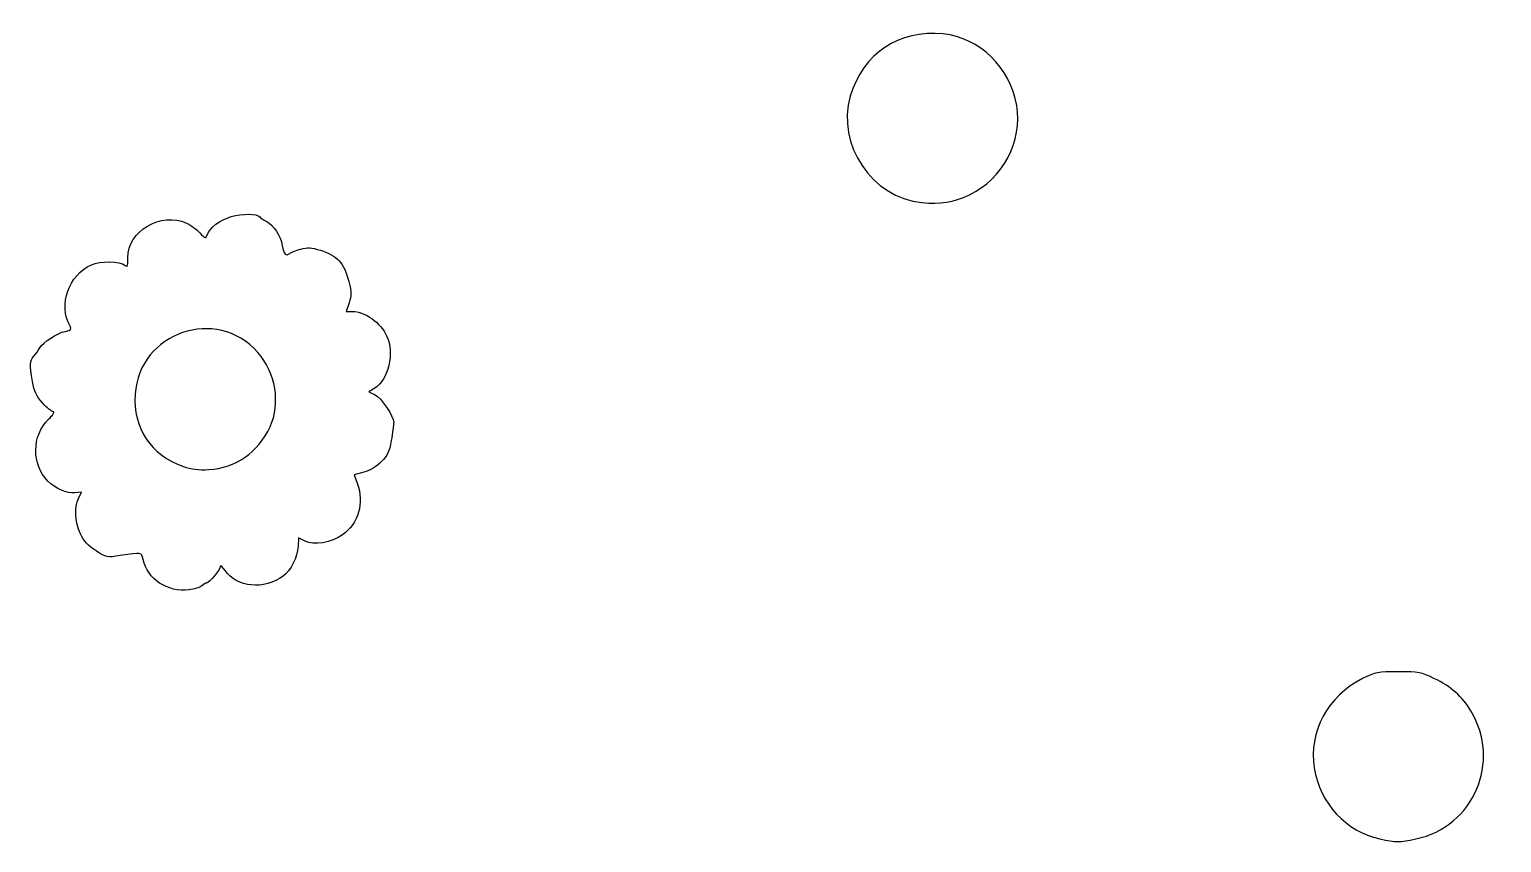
# Model space of a CAD drawing. Header units: centimetres. Extents: x -18.3 to 17.4, y -27.8 to 24.7.
# Drawn here: x -12.31 to 6.33, y -5.66 to 4.64 of the extents above; entities that cross this region are included whole.
import ezdxf

# ---------------------------------------------------------------- set-up
doc = ezdxf.new("R2010")
doc.units = ezdxf.units.CM
doc.header["$MEASUREMENT"] = 0
doc.layers.add('Layer 1', color=7, linetype='Continuous')

msp = doc.modelspace()

# ---------------------------------------------------------------- linework, layer by layer
at = {"layer": 'Layer 1'}
for points, knots in [([(-1.00785, 2.44795), (-1.64076, 2.51277), (-2.09393, 3.18599), (-1.91507, 3.79566), (-1.91507, 3.79566), (-1.75674, 4.33534), (-1.29913, 4.6416), (-0.73702, 4.5841), (-0.73702, 4.5841), (-0.27377, 4.53672), (0.10998, 4.16324), (0.19291, 3.67906), (0.19291, 3.67906), (0.27083, 3.22418), (0.01748, 2.7462), (-0.40676, 2.54767), (-0.40676, 2.54767), (-0.61206, 2.45159), (-0.77673, 2.42428), (-1.00785, 2.44795)], [0, 0, 0, 0, 0.16666667, 0.16666667, 0.16666667, 0.16666667, 0.33333333, 0.33333333, 0.33333333, 0.33333333, 0.5, 0.5, 0.5, 0.5, 0.66666667, 0.66666667, 0.66666667, 0.66666667, 1, 1, 1, 1]), ([(-10.13077, -2.40739), (-10.1078, -2.38735), (-10.08034, -2.37094), (-10.06975, -2.37094), (-10.06975, -2.37094), (-10.03652, -2.37094), (-9.89473, -2.20224), (-9.89473, -2.1627), (-9.89473, -2.1627), (-9.89473, -2.14196), (-9.86794, -2.16424), (-9.8352, -2.21221), (-9.8352, -2.21221), (-9.6882, -2.42756), (-9.33923, -2.46147), (-9.09695, -2.28394), (-9.09695, -2.28394), (-9.00436, -2.2161), (-8.9165, -2.04), (-8.90876, -1.90677), (-8.90876, -1.90677), (-8.90876, -1.90677), (-8.90254, -1.79978), (-8.90254, -1.79978), (-8.90254, -1.79978), (-8.90254, -1.79978), (-8.82685, -1.83741), (-8.82685, -1.83741), (-8.82685, -1.83741), (-8.70463, -1.89816), (-8.49114, -1.86313), (-8.3453, -1.7584), (-8.3453, -1.7584), (-8.14218, -1.61253), (-8.07022, -1.36023), (-8.15954, -1.1071), (-8.15954, -1.1071), (-8.15954, -1.1071), (-8.19705, -1.00077), (-8.19705, -1.00077), (-8.19705, -1.00077), (-8.19705, -1.00077), (-8.07539, -0.96671), (-8.07539, -0.96671), (-8.07539, -0.96671), (-8.00118, -0.94593), (-7.91558, -0.8945), (-7.85595, -0.83487), (-7.85595, -0.83487), (-7.77512, -0.75404), (-7.75303, -0.70751), (-7.72843, -0.56628), (-7.72843, -0.56628), (-7.71207, -0.47233), (-7.69869, -0.36893), (-7.69869, -0.33651), (-7.69869, -0.33651), (-7.69869, -0.25273), (-7.85571, -0.0236), (-7.94164, 0.01802), (-7.94164, 0.01802), (-7.94164, 0.01802), (-8.01404, 0.05309), (-8.01404, 0.05309), (-8.01404, 0.05309), (-8.01404, 0.05309), (-7.93803, 0.09799), (-7.93803, 0.09799), (-7.93803, 0.09799), (-7.76677, 0.19915), (-7.68489, 0.54697), (-7.78378, 0.75325), (-7.78378, 0.75325), (-7.8699, 0.93289), (-8.05858, 1.06864), (-8.22214, 1.06864), (-8.22214, 1.06864), (-8.22214, 1.06864), (-8.30104, 1.06864), (-8.30104, 1.06864), (-8.30104, 1.06864), (-8.30104, 1.06864), (-8.26363, 1.17724), (-8.26363, 1.17724), (-8.26363, 1.17724), (-8.23091, 1.2722), (-8.2314, 1.3061), (-8.26758, 1.4473), (-8.26758, 1.4473), (-8.32763, 1.68172), (-8.41482, 1.77849), (-8.62473, 1.84371), (-8.62473, 1.84371), (-8.74286, 1.88041), (-8.79017, 1.88341), (-8.87608, 1.85967), (-8.87608, 1.85967), (-8.93429, 1.84359), (-8.99628, 1.81874), (-9.01383, 1.80445), (-9.01383, 1.80445), (-9.06172, 1.76545), (-9.09208, 1.79728), (-9.10952, 1.90478), (-9.10952, 1.90478), (-9.12871, 2.02301), (-9.22324, 2.16607), (-9.31245, 2.21188), (-9.31245, 2.21188), (-9.34894, 2.23062), (-9.38609, 2.25594), (-9.395, 2.26814), (-9.395, 2.26814), (-9.42528, 2.30957), (-9.61638, 2.31087), (-9.75728, 2.2706), (-9.75728, 2.2706), (-9.89821, 2.23032), (-10.02847, 2.13075), (-10.06288, 2.037), (-10.06288, 2.037), (-10.07987, 1.99071), (-10.08706, 1.99295), (-10.1534, 2.06516), (-10.1534, 2.06516), (-10.19303, 2.1083), (-10.26893, 2.16367), (-10.32206, 2.1882), (-10.32206, 2.1882), (-10.64324, 2.3365), (-11.07195, 2.0844), (-11.06691, 1.7502), (-11.06691, 1.7502), (-11.06532, 1.64469), (-11.07126, 1.62805), (-11.10156, 1.6532), (-11.10156, 1.6532), (-11.16646, 1.70706), (-11.4171, 1.71174), (-11.52767, 1.66115), (-11.52767, 1.66115), (-11.819, 1.52786), (-11.94716, 1.15891), (-11.79856, 0.88125), (-11.79856, 0.88125), (-11.77656, 0.84015), (-11.7855, 0.83059), (-11.859, 0.81664), (-11.859, 0.81664), (-11.96007, 0.79746), (-12.13921, 0.68079), (-12.1808, 0.60707), (-12.1808, 0.60707), (-12.19677, 0.57875), (-12.23067, 0.53186), (-12.25614, 0.50286), (-12.25614, 0.50286), (-12.31009, 0.4414), (-12.31233, 0.40216), (-12.27429, 0.18374), (-12.27429, 0.18374), (-12.25205, 0.05605), (-12.22511, -0.00136), (-12.14602, -0.08963), (-12.14602, -0.08963), (-12.09096, -0.15108), (-12.02955, -0.20136), (-12.00958, -0.20136), (-12.00958, -0.20136), (-11.9896, -0.20136), (-12.01693, -0.24378), (-12.0703, -0.29563), (-12.0703, -0.29563), (-12.28292, -0.50214), (-12.28673, -0.87131), (-12.07839, -1.07965), (-12.07839, -1.07965), (-11.98114, -1.1769), (-11.83558, -1.24012), (-11.73575, -1.22847), (-11.73575, -1.22847), (-11.73575, -1.22847), (-11.65091, -1.21856), (-11.65091, -1.21856), (-11.65091, -1.21856), (-11.65091, -1.21856), (-11.6906, -1.2981), (-11.6906, -1.2981), (-11.6906, -1.2981), (-11.74686, -1.41089), (-11.73679, -1.59571), (-11.6662, -1.74588), (-11.6662, -1.74588), (-11.62134, -1.84134), (-11.57029, -1.89719), (-11.46823, -1.96248), (-11.46823, -1.96248), (-11.33282, -2.04909), (-11.32811, -2.05003), (-11.16173, -2.0234), (-11.16173, -2.0234), (-10.88538, -1.97916), (-10.89194, -1.97803), (-10.87193, -2.07343), (-10.87193, -2.07343), (-10.82033, -2.31934), (-10.5606, -2.49169), (-10.2916, -2.45852), (-10.2916, -2.45852), (-10.22612, -2.45045), (-10.15374, -2.42744), (-10.13077, -2.40739)], [0, 0, 0, 0, 0.01851852, 0.01851852, 0.01851852, 0.01851852, 0.03703704, 0.03703704, 0.03703704, 0.03703704, 0.05555556, 0.05555556, 0.05555556, 0.05555556, 0.07407407, 0.07407407, 0.07407407, 0.07407407, 0.09259259, 0.09259259, 0.09259259, 0.09259259, 0.11111111, 0.11111111, 0.11111111, 0.11111111, 0.12962963, 0.12962963, 0.12962963, 0.12962963, 0.14814815, 0.14814815, 0.14814815, 0.14814815, 0.16666667, 0.16666667, 0.16666667, 0.16666667, 0.18518519, 0.18518519, 0.18518519, 0.18518519, 0.2037037, 0.2037037, 0.2037037, 0.2037037, 0.22222222, 0.22222222, 0.22222222, 0.22222222, 0.24074074, 0.24074074, 0.24074074, 0.24074074, 0.25925926, 0.25925926, 0.25925926, 0.25925926, 0.27777778, 0.27777778, 0.27777778, 0.27777778, 0.2962963, 0.2962963, 0.2962963, 0.2962963, 0.31481481, 0.31481481, 0.31481481, 0.31481481, 0.33333333, 0.33333333, 0.33333333, 0.33333333, 0.35185185, 0.35185185, 0.35185185, 0.35185185, 0.37037037, 0.37037037, 0.37037037, 0.37037037, 0.38888889, 0.38888889, 0.38888889, 0.38888889, 0.40740741, 0.40740741, 0.40740741, 0.40740741, 0.42592593, 0.42592593, 0.42592593, 0.42592593, 0.44444444, 0.44444444, 0.44444444, 0.44444444, 0.46296296, 0.46296296, 0.46296296, 0.46296296, 0.48148148, 0.48148148, 0.48148148, 0.48148148, 0.5, 0.5, 0.5, 0.5, 0.51851852, 0.51851852, 0.51851852, 0.51851852, 0.53703704, 0.53703704, 0.53703704, 0.53703704, 0.55555556, 0.55555556, 0.55555556, 0.55555556, 0.57407407, 0.57407407, 0.57407407, 0.57407407, 0.59259259, 0.59259259, 0.59259259, 0.59259259, 0.61111111, 0.61111111, 0.61111111, 0.61111111, 0.62962963, 0.62962963, 0.62962963, 0.62962963, 0.64814815, 0.64814815, 0.64814815, 0.64814815, 0.66666667, 0.66666667, 0.66666667, 0.66666667, 0.68518519, 0.68518519, 0.68518519, 0.68518519, 0.7037037, 0.7037037, 0.7037037, 0.7037037, 0.72222222, 0.72222222, 0.72222222, 0.72222222, 0.74074074, 0.74074074, 0.74074074, 0.74074074, 0.75925926, 0.75925926, 0.75925926, 0.75925926, 0.77777778, 0.77777778, 0.77777778, 0.77777778, 0.7962963, 0.7962963, 0.7962963, 0.7962963, 0.81481481, 0.81481481, 0.81481481, 0.81481481, 0.83333333, 0.83333333, 0.83333333, 0.83333333, 0.85185185, 0.85185185, 0.85185185, 0.85185185, 0.87037037, 0.87037037, 0.87037037, 0.87037037, 0.88888889, 0.88888889, 0.88888889, 0.88888889, 0.90740741, 0.90740741, 0.90740741, 0.90740741, 0.92592593, 0.92592593, 0.92592593, 0.92592593, 0.94444444, 0.94444444, 0.94444444, 0.94444444, 0.96296296, 0.96296296, 0.96296296, 0.96296296, 1, 1, 1, 1]), ([(-10.36266, -0.89466), (-10.77516, -0.74729), (-11.00146, -0.40828), (-10.9739, 0.02106), (-10.9739, 0.02106), (-10.92355, 0.80569), (-9.93873, 1.1412), (-9.42004, 0.55043), (-9.42004, 0.55043), (-9.19143, 0.29007), (-9.12794, -0.09527), (-9.26488, -0.3912), (-9.26488, -0.3912), (-9.41553, -0.71677), (-9.7003, -0.9161), (-10.04025, -0.93395), (-10.04025, -0.93395), (-10.17371, -0.94096), (-10.26379, -0.92998), (-10.36266, -0.89466)], [0, 0, 0, 0, 0.16666667, 0.16666667, 0.16666667, 0.16666667, 0.33333333, 0.33333333, 0.33333333, 0.33333333, 0.5, 0.5, 0.5, 0.5, 0.66666667, 0.66666667, 0.66666667, 0.66666667, 1, 1, 1, 1]), ([(4.79236, -5.61085), (4.36219, -5.51754), (4.03991, -5.16914), (3.96177, -4.71296), (3.96177, -4.71296), (3.88449, -4.2618), (4.13607, -3.79714), (4.57455, -3.58119), (4.57455, -3.58119), (4.73751, -3.50093), (4.76661, -3.49542), (5.02714, -3.49542), (5.02714, -3.49542), (5.28469, -3.49542), (5.31849, -3.50163), (5.47756, -3.57812), (5.47756, -3.57812), (5.69494, -3.68266), (5.83807, -3.808), (5.94621, -3.98852), (5.94621, -3.98852), (6.3348, -4.63721), (5.9829, -5.4569), (5.24906, -5.61238), (5.24906, -5.61238), (5.03262, -5.65824), (5.01047, -5.65816), (4.79236, -5.61085)], [0, 0, 0, 0, 0.125, 0.125, 0.125, 0.125, 0.25, 0.25, 0.25, 0.25, 0.375, 0.375, 0.375, 0.375, 0.5, 0.5, 0.5, 0.5, 0.625, 0.625, 0.625, 0.625, 0.75, 0.75, 0.75, 0.75, 1, 1, 1, 1])]:
    msp.add_open_spline(points, degree=3, knots=knots, dxfattribs=at)

doc.saveas('drawing.dxf')
